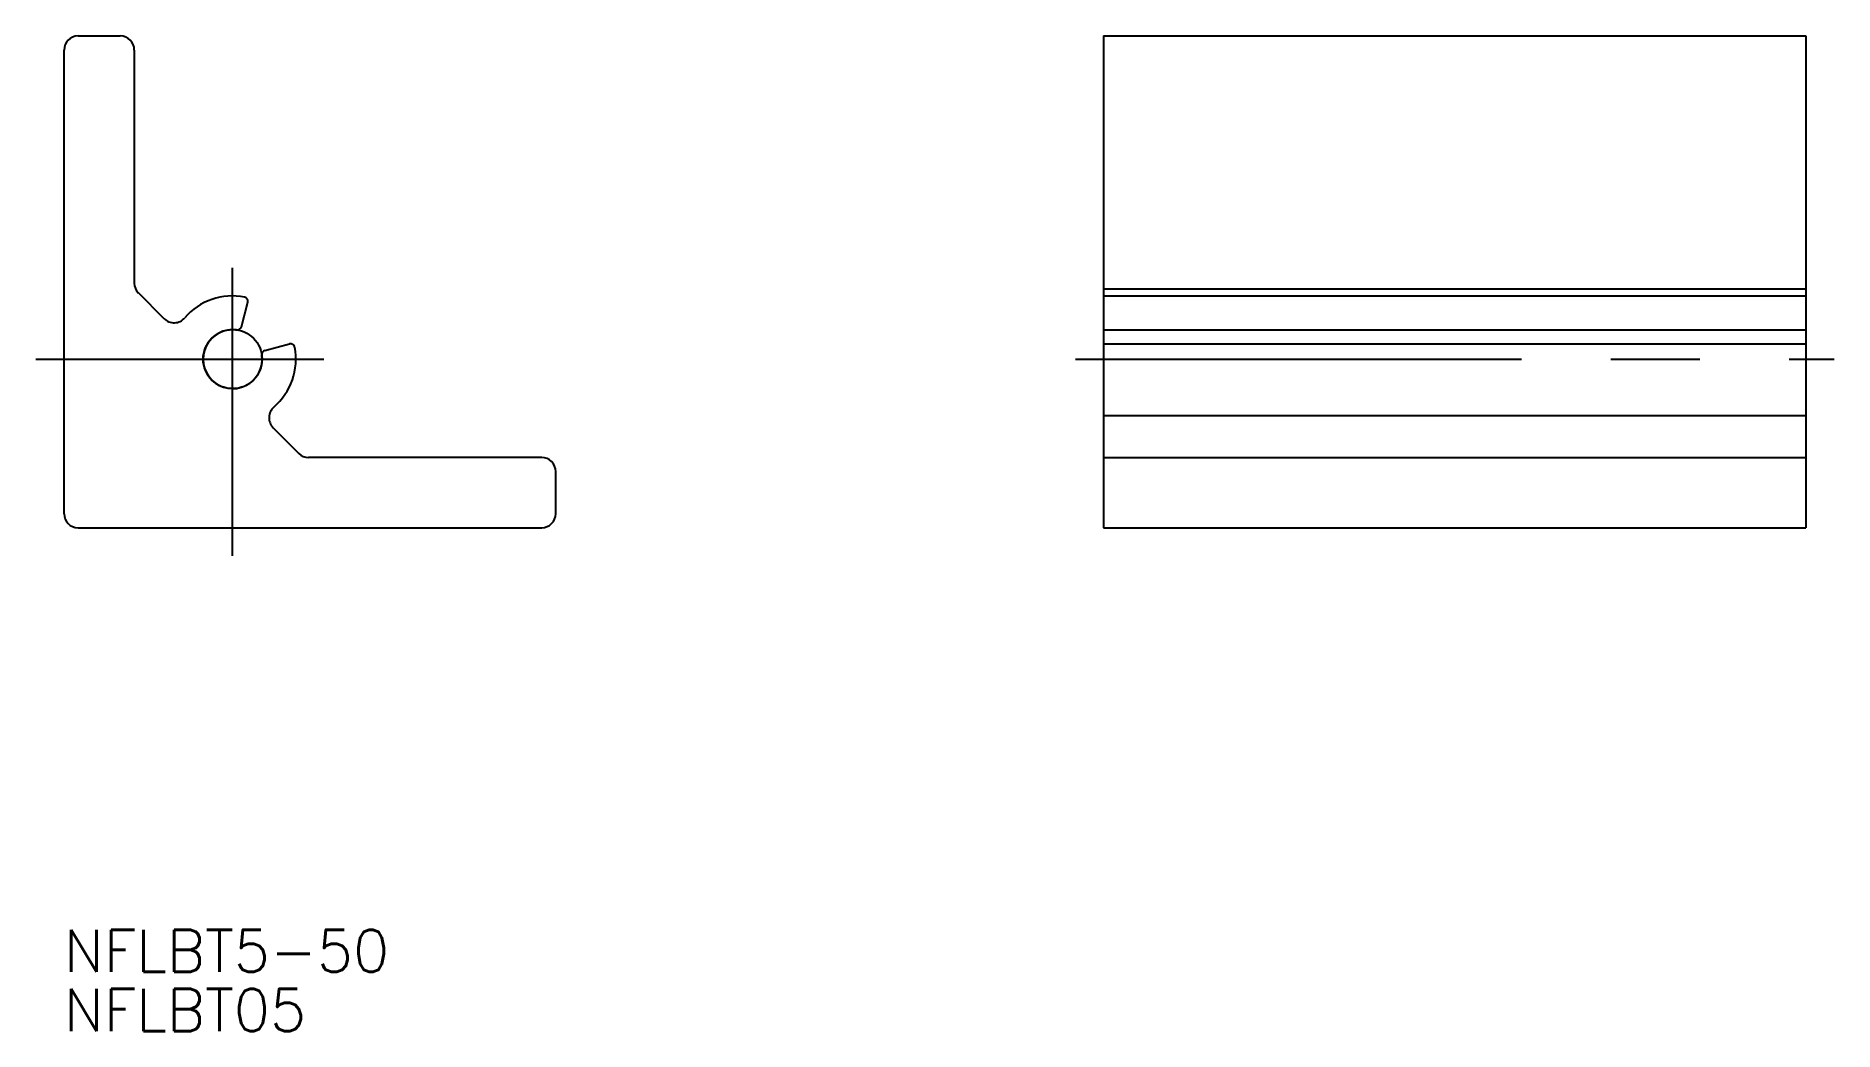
# Model space of a CAD drawing. Extents: x -14 to 114, y -48 to 23.
import ezdxf

# ---------------------------------------------------------------- set-up
doc = ezdxf.new("R2010")
doc.units = 0
doc.linetypes.add('CENTER', pattern=[50.8, 31.75, -6.35, 6.35, -6.35])
doc.linetypes.add('PHANTOM', pattern=[63.5, 31.75, -6.35, 6.35, -6.35, 6.35, -6.35])
doc.layers.get('0').update_dxf_attribs({"linetype": 'CONTINUOUS'})
doc.layers.add('CENTER', color=1, linetype='CENTER')
doc.styles.get("Standard").update_dxf_attribs({"font": 'txt.shx', "height": 3, "bigfont": 'bigfont.shx'})

# ---------------------------------------------------------------- blocks, each defined once
blk = doc.blocks.new('*U13')
at = {"color": 7, "linetype": 'CONTINUOUS'}
blk.add_text('NFLBT5-50', height=3, dxfattribs=at).set_placement((-12, -43.61))
blk = doc.blocks.new('*U14')
at = {"color": 7, "linetype": 'CONTINUOUS'}
blk.add_text('NFLBT05', height=3, dxfattribs=at).set_placement((-12, -47.82))

msp = doc.modelspace()

# ---------------------------------------------------------------- linework, layer by layer
at = {"color": 7, "linetype": 'CONTINUOUS'}
for p, q in [((-12, -11), (-12, 22)), ((-11, 23), (-8, 23)), ((-7, 22), (-7, 5.41)), ((61.99, 23), (111.99, 23)), ((61.99, 23), (61.99, -12)), ((111.99, 23), (111.99, -12)), ((-4.88, 2.88), (-6.71, 4.71)), ((0.62, 2.3), (1.08, 4.05)), ((61.99, 5), (111.99, 5)), ((61.99, 4.5), (111.99, 4.5)), ((61.99, 2.08), (111.99, 2.08)), ((2.3, 0.62), (4.05, 1.08)), ((61.99, 1.09), (111.99, 1.09)), ((2.88, -4.88), (4.71, -6.71)), ((61.99, -4.02), (111.99, -4.02)), ((22, -7), (5.41, -7)), ((61.99, -7), (111.99, -7)), ((23, -11), (23, -8)), ((-11, -12), (22, -12)), ((61.99, -12), (111.99, -12))]:
    msp.add_line(p, q, dxfattribs=at)
at = {"color": 3, "linetype": 'PHANTOM'}
msp.add_circle((0, 0), 2.1, dxfattribs=at)
at = {"color": 7, "linetype": 'CONTINUOUS'}
for centre, radius, start, end in [((-11, 22), 1, 90, 180), ((-8, 22), 1, 0, 90), ((-6, 5.41), 1, 180, 225), ((0, 0), 4.5, 79.096, 139.3191), ((0.79, 4.12), 0.3, 345, 79.096), ((-4.17, 3.59), 1, 225, 319.3191), ((0, 0), 2.1, 82.1808, 7.8192), ((0.33, 2.38), 0.3, 262.1808, 345), ((2.38, 0.33), 0.3, 105, 187.8192), ((0, 0), 4.5, 310.6809, 10.904), ((4.12, 0.79), 0.3, 10.904, 105), ((3.59, -4.17), 1, 130.6809, 225), ((5.41, -6), 1, 225, 270), ((22, -8), 1, 0, 90), ((-11, -11), 1, 180, 270), ((22, -11), 1, 270, 0)]:
    msp.add_arc(centre, radius, start, end, dxfattribs=at)
at = {"layer": 'CENTER', "color": 1, "linetype": 'CENTER'}
for p, q in [((0, -14), (0, 6.5)), ((-14, 0), (6.5, 0)), ((59.99, 0), (113.99, 0))]:
    msp.add_line(p, q, dxfattribs=at)

# ---------------------------------------------------------------- block references
at = {"color": 7, "linetype": 'CONTINUOUS'}
for name in ['*U13', '*U14']:
    msp.add_blockref(name, (0, 0), dxfattribs=at)

doc.saveas('drawing.dxf')
